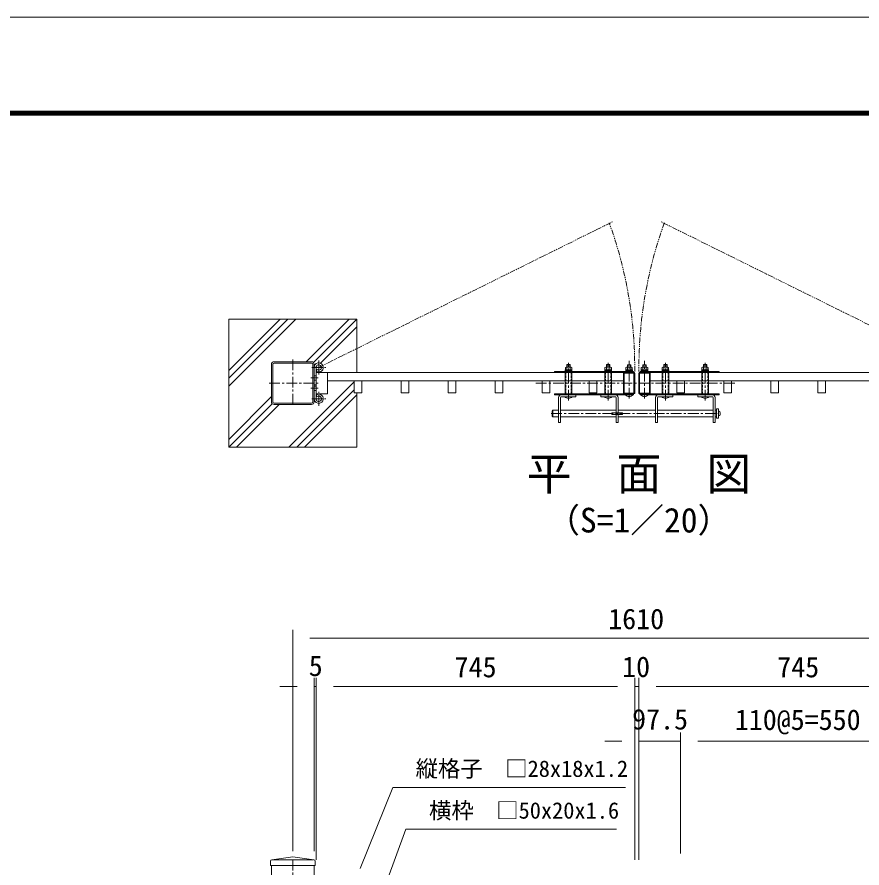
# Model space of a CAD drawing. Units: millimetres, scale not verified. Extents: x -4200 to 4200, y -2970 to 2970.
# Drawn here: x -371 to 1606, y 978 to 2970 of the extents above; entities that cross this region are included whole.
import ezdxf
from ezdxf.enums import TextEntityAlignment as Align

# ---------------------------------------------------------------- set-up
doc = ezdxf.new("R2010")
doc.units = ezdxf.units.MM
doc.header["$LTSCALE"] = 20
for name, pattern in [('USER1', [2, 1.25, -0.25, 0.25, -0.25]), ('USER2', [0.375, 0.25, -0.125]), ('USER3', [1.25, 0.625, -0.125, 0.125, -0.125, 0.125, -0.125])]:
    doc.linetypes.add(name, pattern=pattern)
doc.layers.add('0-0_D-TTL-TXT', color=7, linetype='Continuous')
for name, color, linetype, lineweight in [('0-1_D-TTL', 7, 'Continuous', 9), ('0-2_D-STR-DIM', 7, 'Continuous', 9), ('0-5_D-STR1', 1, 'Continuous', 18), ('0-6_D-STR3', 3, 'Continuous', 13), ('0-7_D-BMK', 2, 'USER1', 13), ('0-8_D-DCR-HCH', 7, 'Continuous', 9), ('0-9_D-STR4', 7, 'Continuous', 9), ('0-A_D-STR-TXT', 7, 'Continuous', 9)]:
    doc.layers.add(name, color=color, linetype=linetype, lineweight=lineweight)
doc.styles.add('ＭＳ ゴシック', font='')
doc.styles.get('ＭＳ ゴシック').set_extended_font_data('MS Gothic')

msp = doc.modelspace()

# ---------------------------------------------------------------- linework, layer by layer
at = {"layer": '0-1_D-TTL', "color": 2, "lineweight": 18}
msp.add_lwpolyline([(-4200, 2970), (4200, 2970), (4200, -2970), (-4200, -2970)], close=True, dxfattribs=at)
at = {"layer": '0-1_D-TTL'}
for points in [[(-3930, 2750), (3930, 2750), (3930, -2750), (-3930, -2750)], [(-3927.5, 2747.5), (3927.5, 2747.5), (3927.5, -2747.5), (-3927.5, -2747.5)], [(-3925, 2745), (3925, 2745), (3925, -2745), (-3925, -2745)], [(-3922.5, 2742.5), (3922.5, 2742.5), (3922.5, -2742.5), (-3922.5, -2742.5)], [(-3920, 2740), (3920, 2740), (3920, -2740), (-3920, -2740)]]:
    msp.add_lwpolyline(points, close=True, dxfattribs=at)
at = {"layer": '0-2_D-STR-DIM'}
for p, q in [((274.53, 1017.42), (274.53, 1536.1)), ((314.53, 1516.1), (1844.53, 1516.1)), ((324.53, 1017.42), (324.53, 1423.42)), ((329.53, 997.42), (329.53, 1423.42)), ((329.53, 997.42), (329.53, 1423.42)), ((1074.53, 997.42), (1074.53, 1423.42)), ((1074.53, 997.42), (1074.53, 1423.42)), ((1084.53, 997.42), (1084.53, 1423.42)), ((1084.53, 1017.42), (1084.53, 1423.42)), ((284.53, 1403.42), (244.53, 1403.42)), ((329.53, 1403.42), (324.53, 1403.42)), ((1034.53, 1403.42), (369.53, 1403.42)), ((369.53, 1403.42), (409.53, 1403.42)), ((1034.53, 1403.42), (994.53, 1403.42)), ((1084.53, 1403.42), (1074.53, 1403.42)), ((1789.53, 1403.42), (1124.53, 1403.42)), ((1124.53, 1403.42), (1164.53, 1403.42)), ((1084.53, 997.42), (1084.53, 1295.44)), ((1182.03, 1032.42), (1182.03, 1295.44)), ((1182.03, 1012.42), (1182.03, 1295.44)), ((1044.53, 1275.44), (1004.53, 1275.44)), ((1084.53, 1275.44), (1182.03, 1275.44)), ((1222.03, 1275.44), (1692.03, 1275.44)), ((1222.03, 1275.44), (1262.03, 1275.44))]:
    msp.add_line(p, q, dxfattribs=at)
at = {"layer": '0-5_D-STR1'}
for p, q in [((224.53, 2156.77), (224.53, 2069.57)), ((227.73, 2156.77), (227.73, 2069.57)), ((318.13, 2163.17), (230.93, 2163.17)), ((318.13, 2159.97), (230.93, 2159.97)), ((321.33, 2069.57), (321.33, 2156.77)), ((324.53, 2156.77), (324.53, 2076.47)), ((324.53, 2069.57), (324.53, 2156.77)), ((1048.53, 2138.17), (329.53, 2138.17)), ((329.53, 2138.17), (329.53, 2088.17)), ((355.53, 2138.17), (355.53, 2088.17)), ((1048.53, 2089.77), (1048.53, 2136.57)), ((1050.13, 2138.17), (1072.93, 2138.17)), ((1074.53, 2136.57), (1074.53, 2089.77)), ((1084.53, 2136.57), (1084.53, 2089.77)), ((1108.93, 2138.17), (1086.13, 2138.17)), ((1110.53, 2138.17), (1829.53, 2138.17)), ((1110.53, 2089.77), (1110.53, 2136.57)), ((1048.53, 2118.17), (355.53, 2118.17)), ((418.03, 2118.17), (418.03, 2090.17)), ((436.03, 2118.17), (436.03, 2090.17)), ((528.03, 2118.17), (528.03, 2090.17)), ((546.03, 2118.17), (546.03, 2090.17)), ((638.03, 2118.17), (638.03, 2090.17)), ((656.03, 2118.17), (656.03, 2090.17)), ((748.03, 2118.17), (748.03, 2090.17)), ((766.03, 2118.17), (766.03, 2090.17)), ((858.03, 2118.17), (858.03, 2090.17)), ((876.03, 2118.17), (876.03, 2090.17)), ((968.03, 2118.17), (968.03, 2090.17)), ((986.03, 2118.17), (986.03, 2090.17)), ((1110.53, 2118.17), (1803.53, 2118.17)), ((1173.03, 2118.17), (1173.03, 2090.17)), ((1191.03, 2118.17), (1191.03, 2090.17)), ((1283.03, 2118.17), (1283.03, 2090.17)), ((1301.03, 2118.17), (1301.03, 2090.17)), ((1393.03, 2118.17), (1393.03, 2090.17)), ((1411.03, 2118.17), (1411.03, 2090.17)), ((1503.03, 2118.17), (1503.03, 2090.17)), ((1521.03, 2118.17), (1521.03, 2090.17)), ((355.53, 2088.17), (329.53, 2088.17)), ((436.03, 2090.17), (418.03, 2090.17)), ((546.03, 2090.17), (528.03, 2090.17)), ((656.03, 2090.17), (638.03, 2090.17)), ((766.03, 2090.17), (748.03, 2090.17)), ((876.03, 2090.17), (858.03, 2090.17)), ((986.03, 2090.17), (968.03, 2090.17)), ((1072.93, 2088.17), (1050.13, 2088.17)), ((1086.13, 2088.17), (1108.93, 2088.17)), ((1173.03, 2090.17), (1191.03, 2090.17)), ((1283.03, 2090.17), (1301.03, 2090.17)), ((1393.03, 2090.17), (1411.03, 2090.17)), ((1503.03, 2090.17), (1521.03, 2090.17)), ((230.93, 2066.37), (318.13, 2066.37)), ((230.93, 2063.17), (318.13, 2063.17)), ((225.3, 997.79), (274.53, 1004.42)), ((226.53, 997.42), (322.53, 997.42)), ((274.53, 1004.42), (323.75, 997.79)), ((222.53, 994.62), (222.53, 984.42)), ((222.53, 984.42), (326.53, 984.42)), ((224.53, 984.42), (224.53, -922.58)), ((324.53, 984.42), (324.53, -922.58)), ((326.53, 994.62), (326.53, 984.42))]:
    msp.add_line(p, q, dxfattribs=at)
for points in [[(1072.93, 2089.77), (1050.13, 2089.77), (1050.13, 2136.57), (1072.93, 2136.57)], [(1086.13, 2089.77), (1108.93, 2089.77), (1108.93, 2136.57), (1086.13, 2136.57)]]:
    msp.add_lwpolyline(points, close=True, dxfattribs=at)
for centre, radius, start, end in [((230.93, 2156.77), 6.4, 90, 180), ((230.93, 2156.77), 3.2, 90, 180), ((318.13, 2156.77), 6.4, 0, 90), ((318.13, 2156.77), 3.2, 0, 90), ((1050.13, 2136.57), 1.6, 90, 180), ((1072.93, 2136.57), 1.6, 0, 90), ((1086.13, 2136.57), 1.6, 90, 180), ((1108.93, 2136.57), 1.6, 0, 90), ((1050.13, 2089.77), 1.6, 180, 270), ((1072.93, 2089.77), 1.6, 270, 0), ((1086.13, 2089.77), 1.6, 180, 270), ((1108.93, 2089.77), 1.6, 270, 0), ((230.93, 2069.57), 6.4, 180, 270), ((230.93, 2069.57), 3.2, 180, 270), ((318.13, 2069.57), 6.4, 270, 0), ((318.13, 2069.57), 3.2, 270, 0), ((225.73, 994.62), 3.2, 97.6668, 180), ((323.33, 994.62), 3.2, 0, 82.3332)]:
    msp.add_arc(centre, radius, start, end, dxfattribs=at)
at = {"layer": '0-6_D-STR3'}
for p, q in [((916.21, 2156.37), (915.53, 2155.69)), ((915.53, 2150.57), (915.53, 2155.69)), ((916.21, 2150.57), (916.21, 2156.37)), ((916.21, 2156.37), (922.85, 2156.37)), ((922.85, 2150.57), (922.85, 2156.37)), ((923.53, 2150.57), (923.53, 2155.69)), ((1009.2, 2156.37), (1008.53, 2155.69)), ((1008.53, 2150.57), (1008.53, 2155.69)), ((1009.2, 2150.57), (1009.2, 2156.37)), ((1009.2, 2156.37), (1015.85, 2156.37)), ((1015.85, 2150.57), (1015.85, 2156.37)), ((1016.53, 2150.57), (1016.53, 2155.69)), ((1058.2, 2155.87), (1057.53, 2155.19)), ((1057.53, 2150.57), (1057.53, 2155.19)), ((1058.2, 2150.57), (1058.2, 2155.87)), ((1058.2, 2155.87), (1064.85, 2155.87)), ((1064.85, 2150.57), (1064.85, 2155.87)), ((1065.53, 2150.57), (1065.53, 2155.19)), ((1093.53, 2150.57), (1093.53, 2155.19)), ((1094.2, 2150.57), (1094.2, 2155.87)), ((1100.85, 2155.87), (1094.2, 2155.87)), ((1100.85, 2150.57), (1100.85, 2155.87)), ((1100.85, 2155.87), (1101.53, 2155.19)), ((1101.53, 2150.57), (1101.53, 2155.19)), ((1142.53, 2150.57), (1142.53, 2155.69)), ((1143.2, 2150.57), (1143.2, 2156.37)), ((1149.85, 2156.37), (1143.2, 2156.37)), ((1149.85, 2150.57), (1149.85, 2156.37)), ((1149.85, 2156.37), (1150.53, 2155.69)), ((1150.53, 2150.57), (1150.53, 2155.69)), ((1235.52, 2150.57), (1235.52, 2155.69)), ((1236.2, 2150.57), (1236.2, 2156.37)), ((1242.85, 2156.37), (1236.2, 2156.37)), ((1242.85, 2150.57), (1242.85, 2156.37)), ((1242.85, 2156.37), (1243.52, 2155.69)), ((1243.52, 2150.57), (1243.52, 2155.69)), ((329.03, 2149.87), (329.03, 2076.47)), ((329.03, 2141.15), (331.63, 2144.82)), ((887.03, 2140.47), (887.03, 2138.17)), ((1072.03, 2140.47), (887.03, 2140.47)), ((1072.03, 2138.17), (887.03, 2138.17)), ((927.78, 2140.47), (911.78, 2140.47)), ((927.48, 2144.07), (912.08, 2144.07)), ((912.08, 2144.07), (912.08, 2142.07)), ((912.08, 2142.07), (927.48, 2142.07)), ((912.28, 2144.07), (912.28, 2149.87)), ((927.28, 2144.07), (912.28, 2144.07)), ((925.56, 2150.57), (914.01, 2150.57)), ((916.03, 2144.07), (916.03, 2149.87)), ((919.28, 2144.07), (919.28, 2142.07)), ((929.28, 2140.47), (919.78, 2140.47)), ((920.28, 2144.07), (920.28, 2142.07)), ((923.53, 2144.07), (923.53, 2149.87)), ((927.28, 2144.07), (927.28, 2149.87)), ((927.48, 2142.07), (927.48, 2144.07)), ((927.48, 2088.17), (927.48, 2138.17)), ((927.78, 2142.07), (927.78, 2140.47)), ((1020.53, 2140.47), (1004.53, 2140.47)), ((1020.23, 2144.07), (1004.83, 2144.07)), ((1004.83, 2144.07), (1004.83, 2142.07)), ((1004.83, 2142.07), (1020.23, 2142.07)), ((1005.03, 2144.07), (1005.03, 2149.87)), ((1020.03, 2144.07), (1005.03, 2144.07)), ((1018.31, 2150.57), (1006.76, 2150.57)), ((1008.78, 2144.07), (1008.78, 2149.87)), ((1012.03, 2144.07), (1012.03, 2142.07)), ((1013.03, 2144.07), (1013.03, 2142.07)), ((1016.28, 2144.07), (1016.28, 2149.87)), ((1020.03, 2144.07), (1020.03, 2149.87)), ((1020.23, 2142.07), (1020.23, 2144.07)), ((1020.53, 2142.07), (1020.53, 2140.47)), ((1069.53, 2140.47), (1053.53, 2140.47)), ((1069.23, 2144.07), (1053.83, 2144.07)), ((1053.83, 2144.07), (1053.83, 2142.07)), ((1053.83, 2142.07), (1069.23, 2142.07)), ((1054.03, 2144.07), (1054.03, 2149.87)), ((1069.03, 2144.07), (1054.03, 2144.07)), ((1067.31, 2150.57), (1055.76, 2150.57)), ((1057.78, 2144.07), (1057.78, 2149.87)), ((1061.03, 2144.07), (1061.03, 2142.07)), ((1062.03, 2144.07), (1062.03, 2142.07)), ((1065.28, 2144.07), (1065.28, 2149.87)), ((1069.03, 2144.07), (1069.03, 2149.87)), ((1069.23, 2142.07), (1069.23, 2144.07)), ((1069.53, 2142.07), (1069.53, 2140.47)), ((1072.03, 2140.47), (1072.03, 2138.17)), ((1087.03, 2140.47), (1087.03, 2138.17)), ((1087.03, 2140.47), (1272.03, 2140.47)), ((1087.03, 2138.17), (1272.03, 2138.17)), ((1089.53, 2142.07), (1089.53, 2140.47)), ((1089.53, 2140.47), (1105.53, 2140.47)), ((1089.83, 2144.07), (1105.23, 2144.07)), ((1089.83, 2142.07), (1089.83, 2144.07)), ((1105.23, 2142.07), (1089.83, 2142.07)), ((1090.03, 2144.07), (1090.03, 2149.87)), ((1090.03, 2144.07), (1105.03, 2144.07)), ((1091.75, 2150.57), (1103.29, 2150.57)), ((1093.78, 2144.07), (1093.78, 2149.87)), ((1097.03, 2144.07), (1097.03, 2142.07)), ((1098.03, 2144.07), (1098.03, 2142.07)), ((1101.28, 2144.07), (1101.28, 2149.87)), ((1105.03, 2144.07), (1105.03, 2149.87)), ((1105.23, 2144.07), (1105.23, 2142.07)), ((1138.53, 2142.07), (1138.53, 2140.47)), ((1138.53, 2140.47), (1154.53, 2140.47)), ((1138.83, 2144.07), (1154.23, 2144.07)), ((1138.83, 2142.07), (1138.83, 2144.07)), ((1154.23, 2142.07), (1138.83, 2142.07)), ((1139.03, 2144.07), (1139.03, 2149.87)), ((1139.03, 2144.07), (1154.03, 2144.07)), ((1140.75, 2150.57), (1152.29, 2150.57)), ((1142.78, 2144.07), (1142.78, 2149.87)), ((1146.03, 2144.07), (1146.03, 2142.07)), ((1147.03, 2144.07), (1147.03, 2142.07)), ((1150.28, 2144.07), (1150.28, 2149.87)), ((1154.03, 2144.07), (1154.03, 2149.87)), ((1154.23, 2144.07), (1154.23, 2142.07)), ((1154.48, 2088.17), (1154.48, 2138.17)), ((1229.77, 2140.47), (1239.27, 2140.47)), ((1231.27, 2142.07), (1231.27, 2140.47)), ((1231.27, 2140.47), (1247.27, 2140.47)), ((1231.57, 2144.07), (1246.97, 2144.07)), ((1231.57, 2142.07), (1231.57, 2144.07)), ((1246.97, 2142.07), (1231.57, 2142.07)), ((1231.77, 2144.07), (1231.77, 2149.87)), ((1231.77, 2144.07), (1246.77, 2144.07)), ((1233.5, 2150.57), (1245.04, 2150.57)), ((1235.52, 2144.07), (1235.52, 2149.87)), ((1238.77, 2144.07), (1238.77, 2142.07)), ((1239.77, 2144.07), (1239.77, 2142.07)), ((1243.02, 2144.07), (1243.02, 2149.87)), ((1246.77, 2144.07), (1246.77, 2149.87)), ((1246.97, 2144.07), (1246.97, 2142.07)), ((1272.03, 2140.47), (1272.03, 2138.17)), ((324.53, 2130.17), (329.03, 2130.17)), ((324.53, 2120.17), (329.03, 2120.17)), ((324.53, 2109.42), (329.03, 2109.42)), ((324.53, 2106.17), (329.03, 2106.17)), ((324.53, 2096.17), (329.03, 2096.17)), ((329.03, 2085.19), (331.63, 2081.53)), ((887.03, 2085.87), (887.03, 2088.17)), ((1072.03, 2088.17), (887.03, 2088.17)), ((1072.03, 2085.87), (887.03, 2085.87)), ((901.03, 2079.87), (901.03, 2020.87)), ((902.53, 2085.87), (936.53, 2085.87)), ((902.53, 2081.37), (936.53, 2081.37)), ((936.53, 2081.37), (936.53, 2085.87)), ((1029.53, 2085.87), (995.53, 2085.87)), ((995.53, 2081.37), (995.53, 2085.87)), ((1029.53, 2081.37), (995.53, 2081.37)), ((1021.53, 2081.37), (1003.53, 2081.37)), ((1020.53, 2081.37), (1004.53, 2081.37)), ((1031.03, 2079.87), (1031.03, 2020.87)), ((1070.53, 2085.87), (1052.53, 2085.87)), ((1072.03, 2085.87), (1072.03, 2088.17)), ((1087.03, 2085.87), (1087.03, 2088.17)), ((1087.03, 2088.17), (1272.03, 2088.17)), ((1087.03, 2085.87), (1272.03, 2085.87)), ((1088.53, 2085.87), (1106.53, 2085.87)), ((1128.03, 2079.87), (1128.03, 2020.87)), ((1129.53, 2085.87), (1163.53, 2085.87)), ((1129.53, 2081.37), (1163.53, 2081.37)), ((1163.53, 2081.37), (1163.53, 2085.87)), ((1256.52, 2085.87), (1222.52, 2085.87)), ((1222.52, 2081.37), (1222.52, 2085.87)), ((1256.52, 2081.37), (1222.52, 2081.37)), ((1230.52, 2081.37), (1248.52, 2081.37)), ((1231.52, 2081.37), (1247.52, 2081.37)), ((1258.02, 2079.87), (1258.02, 2020.87)), ((1272.03, 2085.87), (1272.03, 2088.17)), ((1266.28, 2052.87), (1266.28, 2030.87)), ((883.28, 2049.87), (896.53, 2049.87)), ((883.28, 2049.87), (883.28, 2033.87)), ((901.03, 2049.87), (1031.03, 2049.87)), ((1031.03, 2033.87), (901.03, 2033.87)), ((1035.53, 2049.87), (1123.53, 2049.87)), ((1123.53, 2033.87), (1035.53, 2033.87)), ((1128.03, 2049.87), (1258.02, 2049.87)), ((1258.02, 2033.87), (1128.03, 2033.87)), ((1262.52, 2049.87), (1266.28, 2049.87)), ((1266.28, 2033.87), (1262.52, 2033.87)), ((1266.28, 2049.87), (1266.28, 2033.87)), ((1266.28, 2047.87), (1266.28, 2035.87)), ((1270.78, 2036.62), (1270.78, 2047.12)), ((1271.68, 2047.12), (1270.78, 2047.12)), ((1271.68, 2036.62), (1270.78, 2036.62)), ((1274.68, 2039.62), (1274.68, 2044.12))]:
    msp.add_line(p, q, dxfattribs=at)
at = {"layer": '0-6_D-STR3', "linetype": 'USER2'}
for p, q in [((913.18, 2138.17), (913.18, 2088.17)), ((925.88, 2088.17), (925.88, 2138.17)), ((1006.18, 2138.17), (1006.18, 2088.17)), ((1018.88, 2088.17), (1018.88, 2138.17)), ((1140.18, 2138.17), (1140.18, 2088.17)), ((1152.88, 2088.17), (1152.88, 2138.17)), ((1233.17, 2138.17), (1233.17, 2088.17)), ((1245.87, 2088.17), (1245.87, 2138.17))]:
    msp.add_line(p, q, dxfattribs=at)
at = {"layer": '0-6_D-STR3'}
for points in [[(915.53, 2155.69), (923.53, 2155.69), (922.85, 2156.37)], [(1008.53, 2155.69), (1016.53, 2155.69), (1015.85, 2156.37)], [(1057.53, 2155.19), (1065.53, 2155.19), (1064.85, 2155.87)], [(1101.53, 2155.19), (1093.53, 2155.19), (1094.2, 2155.87)], [(1150.53, 2155.69), (1142.53, 2155.69), (1143.2, 2156.37)], [(1243.52, 2155.69), (1235.52, 2155.69), (1236.2, 2156.37)], [(927.48, 2138.17), (911.58, 2138.17), (911.58, 2088.17)], [(927.78, 2142.07), (911.78, 2142.07), (911.78, 2140.47)], [(1020.53, 2142.07), (1004.53, 2142.07), (1004.53, 2140.47)], [(1004.58, 2088.17), (1020.48, 2088.17), (1020.48, 2138.17)], [(1020.48, 2138.17), (1004.58, 2138.17), (1004.58, 2088.17)], [(1069.53, 2142.07), (1053.53, 2142.07), (1053.53, 2140.47)], [(1089.53, 2142.07), (1105.53, 2142.07), (1105.53, 2140.47)], [(1138.53, 2142.07), (1154.53, 2142.07), (1154.53, 2140.47)], [(1154.48, 2138.17), (1138.58, 2138.17), (1138.58, 2088.17)], [(1231.27, 2142.07), (1247.27, 2142.07), (1247.27, 2140.47)], [(1231.57, 2088.17), (1247.47, 2088.17), (1247.47, 2138.17)], [(1247.47, 2138.17), (1231.57, 2138.17), (1231.57, 2088.17)], [(896.53, 2079.87), (896.53, 2020.87), (901.03, 2020.87)], [(1035.53, 2079.87), (1035.53, 2020.87), (1031.03, 2020.87)], [(1123.53, 2079.87), (1123.53, 2020.87), (1128.03, 2020.87)], [(1262.52, 2079.87), (1262.52, 2020.87), (1258.02, 2020.87)], [(1266.28, 2030.87), (1270.78, 2030.87), (1270.78, 2052.87), (1266.28, 2052.87)], [(896.53, 2033.87), (883.28, 2033.87), (881.28, 2035.87), (881.28, 2047.87), (883.28, 2049.87)]]:
    msp.add_lwpolyline(points, dxfattribs=at)
msp.add_lwpolyline([(1020.78, 2039.87), (1045.78, 2039.87), (1045.78, 2043.87), (1020.78, 2043.87)], close=True, dxfattribs=at)
for centre, radius, start, end in [((335.23, 2149.87), 10.7, 234.58889, 180), ((335.23, 2149.87), 6.2, 234.58889, 180), ((914.16, 2147.73), 2.85, 48.86505, 131.13495), ((919.78, 2140.18), 10.39, 68.85295, 111.14705), ((925.41, 2147.73), 2.85, 48.83491, 131.16509), ((1006.9, 2147.73), 2.85, 48.86505, 131.13495), ((1012.53, 2140.18), 10.39, 68.85295, 111.14705), ((1018.15, 2147.73), 2.85, 48.83491, 131.16509), ((1055.9, 2147.73), 2.85, 48.86505, 131.13495), ((1061.53, 2140.18), 10.39, 68.85295, 111.14705), ((1067.15, 2147.73), 2.85, 48.83491, 131.16509), ((1091.9, 2147.73), 2.85, 48.83491, 131.16509), ((1097.53, 2140.18), 10.39, 68.85295, 111.14705), ((1103.15, 2147.73), 2.85, 48.86505, 131.13495), ((1140.9, 2147.73), 2.85, 48.83491, 131.16509), ((1146.53, 2140.18), 10.39, 68.85295, 111.14705), ((1152.15, 2147.73), 2.85, 48.86505, 131.13495), ((1233.65, 2147.73), 2.85, 48.83491, 131.16509), ((1239.27, 2140.18), 10.39, 68.85295, 111.14705), ((1244.9, 2147.73), 2.85, 48.86505, 131.13495), ((335.23, 2076.47), 10.7, 180, 125.41111), ((335.23, 2076.47), 6.2, 180, 125.41111), ((902.53, 2079.87), 6, 90, 180), ((902.53, 2079.87), 1.5, 90, 180), ((919.53, 2089.5), 12.12, 222.07502, 317.92498), ((1012.53, 2089.5), 12.12, 222.07502, 317.92498), ((1029.53, 2079.87), 6, 0, 90), ((1029.53, 2079.87), 1.5, 0, 90), ((1061.53, 2094), 12.12, 222.07502, 317.92498), ((1097.53, 2094), 12.12, 222.07502, 317.92498), ((1129.53, 2079.87), 6, 90, 180), ((1129.53, 2079.87), 1.5, 90, 180), ((1146.53, 2089.5), 12.12, 222.07502, 317.92498), ((1239.52, 2089.5), 12.12, 222.07502, 317.92498), ((1256.52, 2079.87), 6, 0, 90), ((1256.52, 2079.87), 1.5, 0, 90), ((1271.68, 2044.12), 3, 0, 90), ((1271.68, 2039.62), 3, 270, 0)]:
    msp.add_arc(centre, radius, start, end, dxfattribs=at)
at = {"layer": '0-7_D-BMK', "linetype": 'USER3'}
for p, q in [((335.23, 2149.87), (1024.78, 2491.84)), ((1823.83, 2149.87), (1134.28, 2491.84))]:
    msp.add_line(p, q, dxfattribs=at)
at = {"layer": '0-7_D-BMK'}
for p, q in [((274.53, 2168.17), (274.53, 2058.17)), ((335.23, 2166.14), (335.23, 2133.61)), ((919.53, 2072.37), (919.53, 2160.45)), ((1012.53, 2072.37), (1012.53, 2160.45)), ((1061.53, 2076.87), (1061.53, 2164.95)), ((1097.53, 2076.87), (1097.53, 2164.95)), ((1146.53, 2072.37), (1146.53, 2160.45)), ((1239.52, 2072.37), (1239.52, 2160.45)), ((318.96, 2149.87), (351.49, 2149.87)), ((1061.53, 2143.47), (1061.53, 2135.17)), ((1097.53, 2143.47), (1097.53, 2135.17)), ((219.53, 2113.17), (334.03, 2113.17)), ((316.33, 2125.17), (334.03, 2125.17)), ((843.52, 2113.17), (1312.51, 2113.17)), ((316.33, 2101.17), (334.03, 2101.17)), ((335.23, 2060.21), (335.23, 2092.74)), ((318.96, 2076.47), (351.49, 2076.47)), ((919.53, 2088.87), (919.53, 2078.37)), ((1012.53, 2088.87), (1012.53, 2078.37)), ((1061.53, 2082.87), (1061.53, 2091.17)), ((1097.53, 2082.87), (1097.53, 2091.17)), ((1146.53, 2088.87), (1146.53, 2078.37)), ((1239.52, 2088.87), (1239.52, 2078.37)), ((879.28, 2041.87), (1271.78, 2041.87)), ((274.53, 997.42), (274.53, -935.58))]:
    msp.add_line(p, q, dxfattribs=at)
at = {"layer": '0-7_D-BMK', "linetype": 'USER3'}
for centre, start, end in [((85.23, 2149.87), 359.45564, 20), ((2073.83, 2149.87), 160, 180.54436)]:
    msp.add_arc(centre, 989.39, start, end, dxfattribs=at)
at = {"layer": '0-8_D-DCR-HCH'}
for p, q in [((124.53, 2106.15), (281.55, 2263.17)), ((124.53, 2142.92), (244.78, 2263.17)), ((124.53, 2124.54), (263.16, 2263.17)), ((306.14, 2163.17), (406.14, 2263.17)), ((322.65, 2161.3), (424.53, 2263.17)), ((339.44, 2159.71), (424.53, 2244.79)), ((265.19, 1963.17), (418.03, 2116.01)), ((283.58, 1963.17), (418.03, 2097.62)), ((124.53, 1981.56), (224.53, 2081.56)), ((301.96, 1963.17), (424.53, 2085.74)), ((124.53, 1963.17), (226.4, 2065.05)), ((142.91, 1963.17), (242.91, 2063.17))]:
    msp.add_line(p, q, dxfattribs=at)
at = {"layer": '0-9_D-STR4'}
for p, q in [((124.53, 2263.17), (424.53, 2263.17)), ((124.53, 1963.17), (124.53, 2263.17)), ((424.53, 2263.17), (424.53, 2138.17)), ((424.53, 2090.17), (424.53, 1963.17)), ((424.53, 1963.17), (124.53, 1963.17))]:
    msp.add_line(p, q, dxfattribs=at)
at = {"layer": '0-A_D-STR-TXT'}
for points in [[(1052.83, 1167.01), (508.31, 1167.01), (432, 977.07)], [(1032.25, 1069.01), (538.68, 1069.01), (451.98, 829.3)]]:
    msp.add_lwpolyline(points, dxfattribs=at)

# ---------------------------------------------------------------- texts
at = {"layer": '0-0_D-TTL-TXT', "style": 'ＭＳ ゴシック'}
for s, height, p in [('平\u3000面\u3000図', 76.98, (822.13, 1839.44)), ('（S=1／20）', 57.77, (867.61, 1746.24))]:
    msp.add_text(s, height=height, dxfattribs=at).set_placement(p, align=Align.BOTTOM_LEFT)
at = {"layer": '0-2_D-STR-DIM', "style": 'ＭＳ ゴシック'}
for s, p in [('1610', (1012.63, 1522.85)), ('5', (311.82, 1413.08)), ('745', (653.18, 1410.17)), ('10', (1045.13, 1410.84)), ('745', (1408.18, 1410.17)), ('97.5', (1068.55, 1288.03)), ('110@5=550', (1308.88, 1286.88))]:
    msp.add_text(s, height=48.09, dxfattribs=at).set_placement(p, align=Align.BOTTOM_LEFT)
at = {"layer": '0-A_D-STR-TXT', "style": 'ＭＳ ゴシック'}
for s, p in [('縦格子\u3000□28x18x1.2', (561.87, 1180.07)), ('横枠\u3000□50x20x1.6', (593.26, 1082.28))]:
    msp.add_text(s, height=38.42, dxfattribs=at).set_placement(p, align=Align.BOTTOM_LEFT)

doc.saveas('drawing.dxf')
